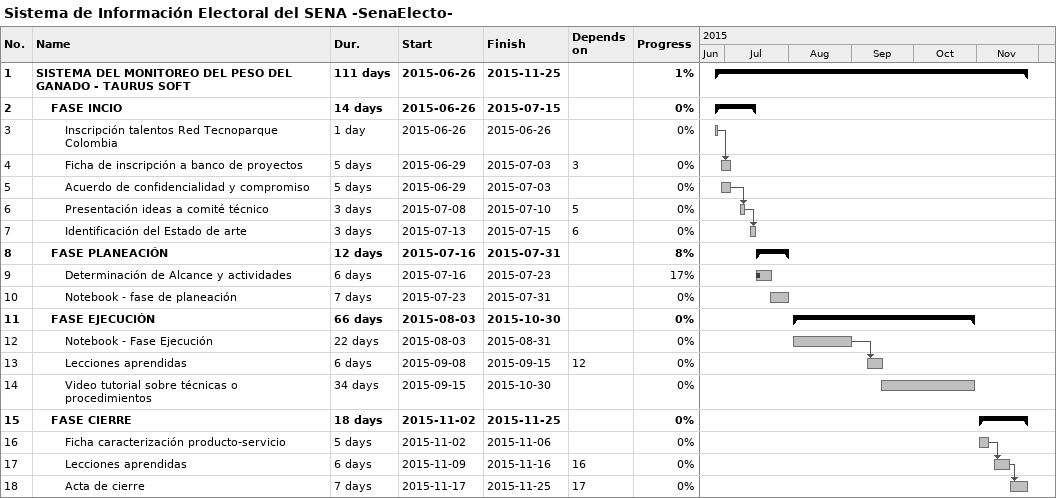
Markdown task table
Sistema de Información Electoral del SENA -SenaElecto-

| ID | Level | Task | Duration | Start | Finish | Predecessors | % complete |
|---|---|---|---|---|---|---|---|
| 1 | 1 | **SISTEMA DEL MONITOREO DEL PESO DEL GANADO - TAURUS SOFT** | 111d | 2015-06-26 | 2015-11-25 |  | 1 |
| 2 | 2 | **FASE INCIO** | 14d | 2015-06-26 | 2015-07-15 |  | 0 |
| 3 | 3 | Inscripción talentos Red Tecnoparque Colombia | 1d | 2015-06-26 | 2015-06-26 |  | 0 |
| 4 | 3 | Ficha de inscripción a banco de proyectos | 5d | 2015-06-29 | 2015-07-03 | 3 | 0 |
| 5 | 3 | Acuerdo de confidencialidad y compromiso | 5d | 2015-06-29 | 2015-07-03 |  | 0 |
| 6 | 3 | Presentación ideas a comité técnico | 3d | 2015-07-08 | 2015-07-10 | 5 | 0 |
| 7 | 3 | Identificación del Estado de arte | 3d | 2015-07-13 | 2015-07-15 | 6 | 0 |
| 8 | 2 | **FASE PLANEACIÓN** | 12d | 2015-07-16 | 2015-07-31 |  | 8 |
| 9 | 3 | Determinación de Alcance y actividades | 6d | 2015-07-16 | 2015-07-23 |  | 17 |
| 10 | 3 | Notebook - fase de planeación | 7d | 2015-07-23 | 2015-07-31 |  | 0 |
| 11 | 2 | **FASE EJECUCIÓN** | 66d | 2015-08-03 | 2015-10-30 |  | 0 |
| 12 | 3 | Notebook - Fase Ejecución | 22d | 2015-08-03 | 2015-08-31 |  | 0 |
| 13 | 3 | Lecciones aprendidas | 6d | 2015-09-08 | 2015-09-15 | 12 | 0 |
| 14 | 3 | Video tutorial sobre técnicas o procedimientos | 34d | 2015-09-15 | 2015-10-30 |  | 0 |
| 15 | 2 | **FASE CIERRE** | 18d | 2015-11-02 | 2015-11-25 |  | 0 |
| 16 | 3 | Ficha caracterización producto-servicio | 5d | 2015-11-02 | 2015-11-06 |  | 0 |
| 17 | 3 | Lecciones aprendidas | 6d | 2015-11-09 | 2015-11-16 | 16 | 0 |
| 18 | 3 | Acta de cierre | 7d | 2015-11-17 | 2015-11-25 | 17 | 0 |
